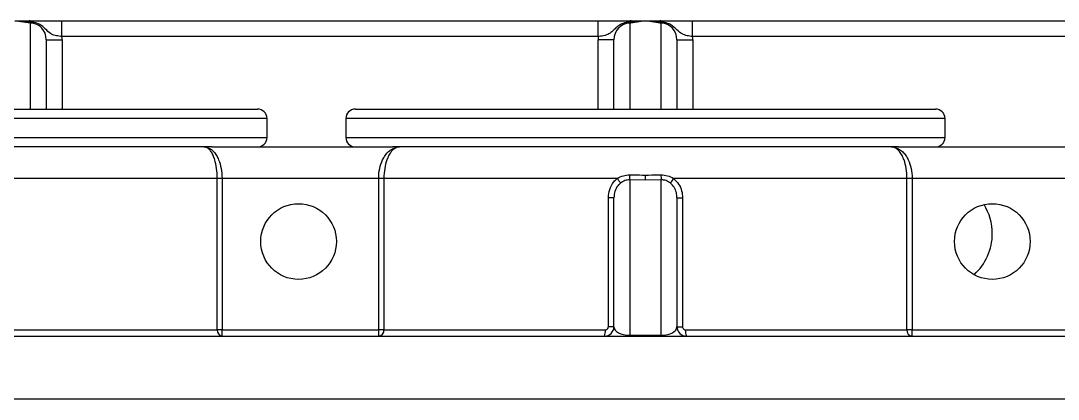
# Model space of a CAD drawing. Header units: millimetres. Extents: x 15 to 1184, y 5 to 836.
# Drawn here: x 348 to 413.8, y 674 to 698 of the extents above; entities that cross this region are included whole.
import ezdxf

# ---------------------------------------------------------------- set-up
doc = ezdxf.new("R2010")
doc.units = ezdxf.units.MM

msp = doc.modelspace()

# ---------------------------------------------------------------- linework, layer by layer
at = {"color": 7, "linetype": 'Continuous', "lineweight": 25}
for p, q in [((348.581, 692.401), (348.581, 697.848)), ((350.571, 697.001), (350.571, 698.001)), ((350.571, 698.001), (384.592, 698.001)), ((384.592, 697.001), (384.592, 698.001)), ((386.581, 697.84), (386.581, 692.401)), ((388.581, 692.401), (388.581, 697.84)), ((390.569, 697.001), (390.569, 698.001)), ((390.569, 698.001), (444.081, 698.001)), ((384.592, 697.001), (350.571, 697.001)), ((444.081, 697.001), (390.569, 697.001)), ((349.581, 696.797), (349.581, 692.401)), ((349.581, 696.797), (350.581, 696.797)), ((350.581, 696.797), (350.581, 692.401)), ((385.581, 696.781), (384.581, 696.781)), ((384.581, 692.401), (384.581, 696.781)), ((385.581, 692.401), (385.581, 696.781)), ((389.581, 696.781), (389.581, 692.401)), ((389.581, 696.781), (390.581, 696.781)), ((390.581, 696.781), (390.581, 692.401)), ((332.181, 692.401), (362.981, 692.401)), ((369.181, 692.401), (405.981, 692.401)), ((363.581, 691.801), (331.581, 691.801)), ((363.581, 690.601), (363.581, 691.801)), ((368.581, 691.801), (368.581, 690.601)), ((406.581, 691.801), (368.581, 691.801)), ((406.581, 690.601), (406.581, 691.801)), ((333.724, 690.601), (363.581, 690.601)), ((368.581, 690.601), (371.126, 690.601)), ((371.126, 690.601), (406.581, 690.601)), ((360.077, 690.001), (335.084, 690.001)), ((360.077, 690.001), (371.532, 690.001)), ((371.646, 690.001), (371.532, 690.001)), ((403.629, 690.001), (371.646, 690.001)), ((403.629, 690.001), (431.165, 690.001)), ((360.424, 688.001), (334.737, 688.001)), ((360.424, 678.401), (360.424, 688.001)), ((360.726, 688.001), (360.424, 688.001)), ((360.726, 688.001), (360.726, 678.401)), ((370.663, 688.001), (360.726, 688.001)), ((370.995, 688.001), (370.663, 688.001)), ((370.663, 678.401), (370.663, 688.001)), ((385.796, 688.001), (370.995, 688.001)), ((370.995, 688.001), (370.995, 678.401)), ((386.581, 687.912), (386.581, 678.057)), ((387.581, 687.899), (386.581, 687.912)), ((387.581, 687.899), (387.581, 688.218)), ((388.581, 687.912), (387.581, 687.899)), ((388.581, 678.057), (388.581, 687.912)), ((404.166, 688.001), (389.365, 688.001)), ((404.166, 678.401), (404.166, 688.001)), ((404.498, 688.001), (404.166, 688.001)), ((404.498, 688.001), (404.498, 678.401)), ((430.145, 688.001), (404.498, 688.001)), ((385.581, 686.777), (385.228, 686.777)), ((385.228, 678.601), (385.228, 686.777)), ((385.581, 678.601), (385.581, 686.777)), ((389.581, 686.777), (389.581, 678.601)), ((389.581, 686.777), (389.934, 686.777)), ((389.934, 686.777), (389.934, 678.601)), ((385.581, 678.601), (385.228, 678.601)), ((389.581, 678.601), (389.934, 678.601)), ((334.737, 678.401), (360.424, 678.401)), ((338.241, 678.001), (427.95, 678.001)), ((360.726, 678.401), (360.424, 678.401)), ((360.726, 678.001), (360.726, 678.401)), ((360.726, 678.401), (370.663, 678.401)), ((370.663, 678.001), (370.663, 678.401)), ((370.995, 678.401), (370.663, 678.401)), ((370.995, 678.401), (385.032, 678.401)), ((386.581, 678.057), (386.581, 678.001)), ((386.581, 678.057), (388.581, 678.057)), ((388.581, 678.057), (388.581, 678.001)), ((390.13, 678.401), (404.166, 678.401)), ((404.498, 678.401), (404.166, 678.401)), ((404.498, 678.001), (404.498, 678.401)), ((404.498, 678.401), (430.145, 678.401)), ((426.513, 674.001), (336.804, 674.001))]:
    msp.add_line(p, q, dxfattribs=at)
for centre in [(365.581, 684.001), (409.581, 684.001)]:
    msp.add_circle(centre, 2.4, dxfattribs=at)
for centre, radius, start, end in [((348.566, 697.715), 0.286, 93.53566, 142.26576), ((386.594, 697.721), 0.28, 35.65036, 85.94279), ((388.567, 697.721), 0.28, 94.05721, 144.34964), ((362.981, 691.801), 0.6, 0, 90), ((369.181, 691.801), 0.6, 90, 180), ((405.981, 691.801), 0.6, 0, 90), ((362.981, 690.601), 0.6, 270, 0), ((369.181, 690.601), 0.6, 180, 270), ((405.981, 690.601), 0.6, 270, 0), ((383.797, 686.435), 2.539, 30.05478, 38.06313), ((382.879, 688.298), 3.721, 354.03484, 358.92524), ((392.282, 688.298), 3.721, 181.07476, 185.96516), ((391.364, 686.435), 2.539, 141.93687, 149.94522), ((406.081, 684.501), 3.5, 0, 31.75679), ((406.081, 684.501), 3.5, 311.983, 0), ((384.981, 678.601), 0.6, 270, 0), ((390.181, 678.601), 0.6, 180, 270), ((360.783, 678.358), 0.362, 173.18179, 260.9588), ((370.625, 678.369), 0.371, 275.83052, 4.83256), ((384.209, 678.302), 0.829, 338.65589, 6.81762), ((390.952, 678.302), 0.829, 173.18238, 201.34411), ((404.536, 678.369), 0.371, 175.16744, 264.16948)]:
    msp.add_arc(centre, radius, start, end, dxfattribs=at)
for centre, major_axis, ratio, start_param, end_param in [((348.581, 696.797), (0, 1.051), 0.951304, 4.712389, 6.283185), ((386.581, 696.781), (0, 1.059), 0.944263, 0, 1.570796), ((388.581, 696.781), (0, 1.059), 0.944263, 4.712389, 6.283185), ((348.581, 696.797), (0, -2.034), 0.98313, 1.570796, 1.670852), ((386.581, 696.781), (0, 2.04), 0.980581, 1.462819, 1.570796), ((388.581, 696.781), (0, -2.04), 0.980581, 1.570796, 1.678774), ((386.581, 678.601), (1, 0), 0.543785, 3.141593, 4.712389), ((388.581, 678.601), (1, 0), 0.543785, 4.712389, 6.283185)]:
    msp.add_ellipse(centre, major_axis=major_axis, ratio=ratio, start_param=start_param, end_param=end_param, dxfattribs=at)
for points, knots in [([(347.581, 698.001), (347.608, 698.001), (347.787, 698.001), (348.122, 698.001), (348.405, 698.001), (348.549, 698.001)], [0, 0, 0, 0, 0.081695, 0.531417, 1, 1, 1, 1]), ([(348.34, 697.89), (348.261, 697.902), (348.032, 697.938), (347.76, 697.962), (347.581, 697.978)], [0, 0, 0, 0, 0.342058, 1, 1, 1, 1]), ([(350.571, 697.001), (350.452, 697.014), (350.216, 697.041), (349.88, 697.143), (349.606, 697.394), (349.293, 697.704), (348.901, 697.894), (348.574, 697.931), (348.391, 697.899), (348.34, 697.89)], [0, 0, 0, 0, 0.136514, 0.272799, 0.446698, 0.630965, 0.785605, 0.94076, 1, 1, 1, 1]), ([(348.581, 697.848), (348.58, 697.849), (348.502, 697.863), (348.421, 697.877), (348.34, 697.89)], [0, 0, 0, 0, 0.0085434, 1, 1, 1, 1]), ([(348.549, 698.001), (348.555, 698.001), (348.568, 698.001), (348.592, 698.001), (348.641, 698.001), (348.767, 698.001), (348.956, 698.001), (349.34, 698.001), (349.88, 698.001), (350.34, 698.001), (350.571, 698.001)], [0, 0, 0, 0, 0.008349, 0.018196, 0.027945, 0.071756, 0.254742, 0.43837, 0.719071, 1, 1, 1, 1]), ([(384.592, 698.001), (384.823, 698.001), (385.285, 698.001), (385.836, 698.001), (386.193, 698.001), (386.389, 698.001), (386.492, 698.001), (386.555, 698.001), (386.58, 698.001), (386.6, 698.001), (386.611, 698.001), (386.614, 698.001)], [0, 0, 0, 0, 0.2839433, 0.5676205, 0.7648023, 0.8973702, 0.9638506, 0.9758104, 0.9853656, 0.9949468, 1, 1, 1, 1]), ([(386.822, 697.884), (386.696, 697.899), (386.444, 697.929), (386.072, 697.812), (385.775, 697.613), (385.547, 697.391), (385.326, 697.188), (385.033, 697.06), (384.755, 697.018), (384.608, 697.002), (384.592, 697.001)], [0, 0, 0, 0, 0.145341, 0.2905981, 0.440442, 0.5580249, 0.6755094, 0.8282643, 0.9816995, 1, 1, 1, 1]), ([(386.822, 697.884), (386.741, 697.87), (386.659, 697.855), (386.581, 697.84), (386.581, 697.84)], [0, 0, 0, 0, 0.991475, 1, 1, 1, 1]), ([(386.614, 698.001), (386.813, 698.001), (387.123, 698.001), (387.46, 698.001), (387.581, 698.001)], [0, 0, 0, 0, 0.639953, 1, 1, 1, 1]), ([(387.581, 697.978), (387.398, 697.961), (387.126, 697.935), (386.897, 697.897), (386.822, 697.884)], [0, 0, 0, 0, 0.672391, 1, 1, 1, 1]), ([(387.581, 697.978), (387.581, 697.989), (387.581, 698), (387.581, 698), (387.581, 698.001)], [0, 0, 0, 0, 0.941592, 1, 1, 1, 1]), ([(387.581, 698.001), (387.613, 698.001), (387.794, 698.001), (388.128, 698.001), (388.405, 698.001), (388.547, 698.001)], [0, 0, 0, 0, 0.097717, 0.53987, 1, 1, 1, 1]), ([(388.339, 697.884), (388.264, 697.897), (388.035, 697.935), (387.763, 697.961), (387.581, 697.978)], [0, 0, 0, 0, 0.3276092, 1, 1, 1, 1]), ([(390.569, 697.001), (390.45, 697.015), (390.211, 697.045), (389.864, 697.157), (389.571, 697.437), (389.218, 697.755), (388.798, 697.912), (388.508, 697.918), (388.359, 697.888), (388.339, 697.884)], [0, 0, 0, 0, 0.1385593, 0.2768305, 0.4661113, 0.6720005, 0.8239821, 0.9763384, 1, 1, 1, 1]), ([(388.581, 697.84), (388.58, 697.84), (388.502, 697.855), (388.42, 697.87), (388.339, 697.884)], [0, 0, 0, 0, 0.008525, 1, 1, 1, 1]), ([(388.547, 698.001), (388.551, 698.001), (388.561, 698.001), (388.581, 698.001), (388.606, 698.001), (388.669, 698.001), (388.773, 698.001), (388.968, 698.001), (389.325, 698.001), (389.876, 698.001), (390.338, 698.001), (390.569, 698.001)], [0, 0, 0, 0, 0.005053, 0.014634, 0.02419, 0.036149, 0.10263, 0.235198, 0.43238, 0.716057, 1, 1, 1, 1]), ([(360.424, 688.001), (360.424, 688.002), (360.424, 688.218), (360.394, 688.651), (360.289, 689.14), (360.163, 689.479), (360.038, 689.708), (359.896, 689.876), (359.742, 689.977), (359.636, 690), (359.581, 690.001), (359.581, 690.001)], [0, 0, 0, 0, 0.001706, 0.191553, 0.382422, 0.498883, 0.621272, 0.747785, 0.871532, 0.998589, 1, 1, 1, 1]), ([(359.581, 690.001), (359.581, 690.001), (359.655, 690), (359.8, 689.977), (360.008, 689.877), (360.202, 689.709), (360.372, 689.481), (360.544, 689.14), (360.686, 688.652), (360.726, 688.218), (360.726, 688.002), (360.726, 688.001)], [0, 0, 0, 0, 0.001409, 0.126798, 0.252146, 0.376762, 0.501284, 0.617834, 0.808678, 0.998297, 1, 1, 1, 1]), ([(370.663, 688.001), (370.663, 688.004), (370.663, 688.218), (370.709, 688.647), (370.852, 689.071), (371.013, 689.381), (371.173, 689.607), (371.41, 689.825), (371.684, 689.966), (371.888, 690), (371.991, 690.001), (371.992, 690.001)], [0, 0, 0, 0, 0.003048, 0.185508, 0.369486, 0.427604, 0.557572, 0.687695, 0.843121, 0.998663, 1, 1, 1, 1]), ([(371.992, 690.001), (371.991, 690.001), (371.916, 690), (371.763, 689.968), (371.558, 689.827), (371.378, 689.609), (371.258, 689.383), (371.136, 689.07), (371.029, 688.646), (370.995, 688.218), (370.995, 688.004), (370.995, 688.001)], [0, 0, 0, 0, 0.001339, 0.15405, 0.312354, 0.439985, 0.572175, 0.630252, 0.814251, 0.996948, 1, 1, 1, 1]), ([(404.166, 688.001), (404.166, 688.004), (404.166, 688.218), (404.132, 688.646), (404.025, 689.07), (403.905, 689.379), (403.785, 689.606), (403.608, 689.823), (403.401, 689.967), (403.248, 690), (403.17, 690.001), (403.169, 690.001)], [0, 0, 0, 0, 0.003052, 0.185748, 0.369746, 0.427823, 0.555291, 0.687646, 0.840226, 0.998661, 1, 1, 1, 1]), ([(403.169, 690.001), (403.17, 690.001), (403.273, 690), (403.477, 689.966), (403.751, 689.825), (403.988, 689.607), (404.148, 689.381), (404.31, 689.071), (404.452, 688.647), (404.498, 688.218), (404.498, 688.004), (404.498, 688.001)], [0, 0, 0, 0, 0.001337, 0.156879, 0.312305, 0.442428, 0.572396, 0.630514, 0.814492, 0.996952, 1, 1, 1, 1]), ([(385.228, 686.777), (385.244, 686.957), (385.277, 687.318), (385.507, 687.742), (385.718, 687.931), (385.796, 688.001)], [0, 0, 0, 0, 0.388038, 0.775511, 1, 1, 1, 1]), ([(385.995, 687.707), (385.938, 687.654), (385.782, 687.51), (385.616, 687.186), (385.592, 686.914), (385.581, 686.777)], [0, 0, 0, 0, 0.2198087, 0.6057033, 1, 1, 1, 1]), ([(385.796, 688.001), (385.921, 688.068), (386.172, 688.204), (386.457, 688.22), (386.6, 688.228)], [0, 0, 0, 0, 0.498756, 1, 1, 1, 1]), ([(386.581, 687.912), (386.476, 687.904), (386.262, 687.889), (386.085, 687.768), (385.995, 687.707)], [0, 0, 0, 0, 0.491432, 1, 1, 1, 1]), ([(386.6, 688.228), (386.867, 688.224), (387.193, 688.219), (387.52, 688.218), (387.581, 688.218)], [0, 0, 0, 0, 0.815756, 1, 1, 1, 1]), ([(387.581, 688.218), (387.847, 688.22), (388.174, 688.221), (388.501, 688.227), (388.561, 688.228)], [0, 0, 0, 0, 0.815754, 1, 1, 1, 1]), ([(388.561, 688.228), (388.703, 688.22), (388.988, 688.204), (389.239, 688.069), (389.365, 688.001)], [0, 0, 0, 0, 0.498138, 1, 1, 1, 1]), ([(389.166, 687.707), (389.076, 687.768), (388.898, 687.889), (388.685, 687.904), (388.581, 687.912)], [0, 0, 0, 0, 0.511645, 1, 1, 1, 1]), ([(389.581, 686.777), (389.573, 686.887), (389.556, 687.118), (389.422, 687.453), (389.251, 687.623), (389.166, 687.707)], [0, 0, 0, 0, 0.318446, 0.663114, 1, 1, 1, 1]), ([(389.365, 688.001), (389.481, 687.89), (389.712, 687.668), (389.899, 687.227), (389.923, 686.922), (389.934, 686.777)], [0, 0, 0, 0, 0.342965, 0.687126, 1, 1, 1, 1]), ([(385.032, 678.401), (385.047, 678.402), (385.083, 678.404), (385.139, 678.429), (385.188, 678.474), (385.221, 678.534), (385.226, 678.578), (385.228, 678.601)], [0, 0, 0, 0, 0.1450338, 0.3583134, 0.5714325, 0.7852732, 1, 1, 1, 1]), ([(389.934, 678.601), (389.934, 678.586), (389.937, 678.55), (389.96, 678.494), (390.004, 678.442), (390.063, 678.407), (390.107, 678.403), (390.13, 678.401)], [0, 0, 0, 0, 0.137477, 0.353349, 0.569534, 0.785231, 1, 1, 1, 1])]:
    msp.add_open_spline(points, degree=3, knots=knots, dxfattribs=at)

doc.saveas('drawing.dxf')
